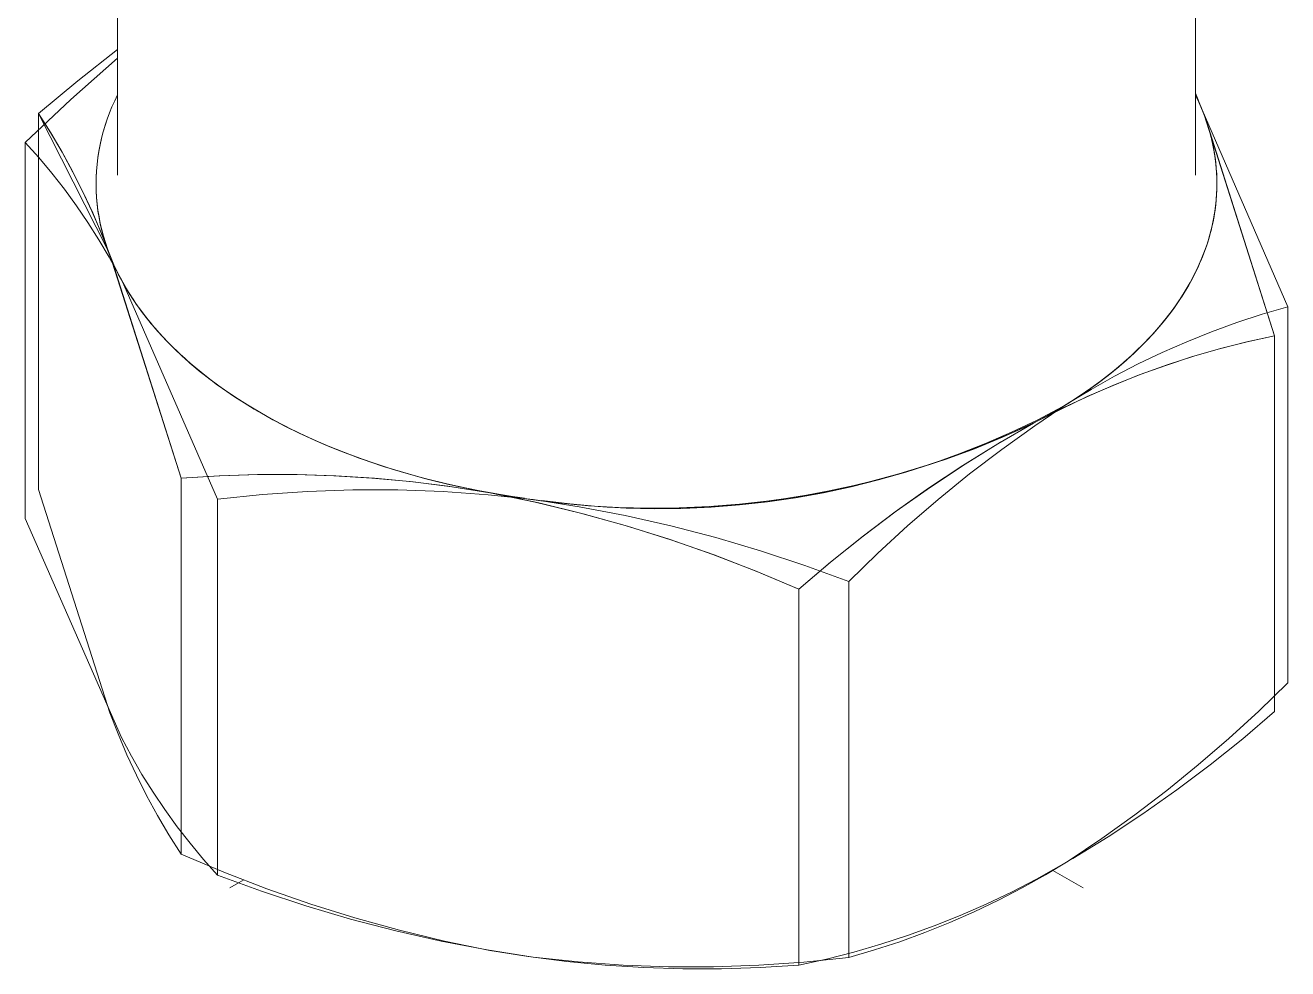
# Model space of a CAD drawing. Header units: inches. Extents: x -4 to 147, y -1 to 99.
# Drawn here: x 129.4807 to 129.9364, y 26.377 to 26.7173 of the extents above; entities that cross this region are included whole.
import ezdxf

# ---------------------------------------------------------------- set-up
doc = ezdxf.new("R2010")
doc.units = ezdxf.units.IN
doc.layers.add('ZANO_R', color=7, linetype='Continuous', lineweight=0)

msp = doc.modelspace()

# ---------------------------------------------------------------- linework, layer by layer
at = {"layer": 'ZANO_R'}
for p, q in [((129.51409, 26.71734), (129.5142, 26.72401)), ((129.51409, 26.71734), (129.5142, 26.72401)), ((129.90293, 26.72401), (129.90305, 26.71734)), ((129.51409, 26.71734), (129.5142, 26.72393)), ((129.90294, 26.72393), (129.90305, 26.71734)), ((129.90294, 26.72393), (129.90305, 26.71734)), ((129.90294, 26.72393), (129.90305, 26.71734)), ((129.51409, 26.66322), (129.51409, 26.71734)), ((129.51409, 26.66322), (129.51409, 26.71734)), ((129.51409, 26.66322), (129.51409, 26.71734)), ((129.51409, 26.66322), (129.51409, 26.71734)), ((129.90305, 26.71734), (129.90305, 26.66322)), ((129.90305, 26.71734), (129.90305, 26.66322)), ((129.90305, 26.71734), (129.90305, 26.66322)), ((129.90305, 26.71734), (129.90305, 26.66322)), ((129.49967, 26.69725), (129.51409, 26.70861)), ((129.49967, 26.69725), (129.51409, 26.70861)), ((129.49967, 26.69725), (129.51409, 26.70861)), ((129.51409, 26.70551), (129.49715, 26.69059)), ((129.48557, 26.6855), (129.49967, 26.69725)), ((129.48557, 26.6855), (129.49967, 26.69725)), ((129.48557, 26.6855), (129.49967, 26.69725)), ((129.51302, 26.6901), (129.51409, 26.69225)), ((129.51409, 26.69225), (129.51303, 26.69011)), ((129.51409, 26.69225), (129.51303, 26.69011)), ((129.51409, 26.69225), (129.51303, 26.69011)), ((129.90305, 26.6929), (129.90505, 26.68794)), ((129.90305, 26.6929), (129.90552, 26.68676)), ((129.90305, 26.6929), (129.90517, 26.68766)), ((129.93639, 26.61575), (129.90305, 26.69233)), ((129.90305, 26.69225), (129.90387, 26.69055)), ((129.90405, 26.69015), (129.90305, 26.69225)), ((129.90405, 26.69015), (129.90305, 26.69225)), ((129.90405, 26.69015), (129.90305, 26.69225)), ((129.49715, 26.69059), (129.48074, 26.6751)), ((129.51204, 26.68794), (129.51113, 26.68573)), ((129.51204, 26.68794), (129.51113, 26.68573)), ((129.51204, 26.68794), (129.51113, 26.68573)), ((129.51113, 26.68569), (129.51204, 26.68791)), ((129.51303, 26.69011), (129.51204, 26.68794)), ((129.51303, 26.69011), (129.51204, 26.68794)), ((129.51303, 26.69011), (129.51204, 26.68794)), ((129.51204, 26.68791), (129.51302, 26.6901)), ((129.90387, 26.69055), (129.90464, 26.68883)), ((129.90499, 26.68802), (129.90405, 26.69015)), ((129.90499, 26.68802), (129.90405, 26.69015)), ((129.90499, 26.68802), (129.90405, 26.69015)), ((129.90464, 26.68883), (129.90538, 26.6871)), ((129.90587, 26.68587), (129.90499, 26.68802)), ((129.90587, 26.68587), (129.90499, 26.68802)), ((129.90587, 26.68587), (129.90499, 26.68802)), ((129.51056, 26.63626), (129.48557, 26.6855)), ((129.48557, 26.54985), (129.48557, 26.6855)), ((129.48557, 26.54985), (129.48557, 26.6855)), ((129.48985, 26.67869), (129.48557, 26.6855)), ((129.48557, 26.54985), (129.48557, 26.6855)), ((129.48992, 26.67858), (129.48557, 26.6855)), ((129.50953, 26.68116), (129.51029, 26.68344)), ((129.5103, 26.6835), (129.50954, 26.68124)), ((129.5103, 26.6835), (129.50954, 26.68124)), ((129.5103, 26.6835), (129.50954, 26.68124)), ((129.51029, 26.68344), (129.51113, 26.68569)), ((129.51113, 26.68573), (129.5103, 26.6835)), ((129.51113, 26.68573), (129.5103, 26.6835)), ((129.51113, 26.68573), (129.5103, 26.6835)), ((129.90538, 26.6871), (129.90607, 26.68536)), ((129.90653, 26.68411), (129.90587, 26.68587)), ((129.90654, 26.68408), (129.90587, 26.68587)), ((129.90654, 26.68408), (129.90587, 26.68587)), ((129.90607, 26.68536), (129.90671, 26.68361)), ((129.90622, 26.68498), (129.93157, 26.60535)), ((129.90715, 26.68234), (129.90653, 26.68411)), ((129.90717, 26.68228), (129.90654, 26.68408)), ((129.90717, 26.68228), (129.90654, 26.68408)), ((129.90656, 26.68409), (129.93157, 26.60535)), ((129.90668, 26.68377), (129.93157, 26.60535)), ((129.90671, 26.68361), (129.90732, 26.68184)), ((129.49393, 26.67176), (129.48985, 26.67869)), ((129.49406, 26.67152), (129.48992, 26.67858)), ((129.50825, 26.67654), (129.50885, 26.67886)), ((129.50886, 26.67895), (129.50826, 26.67664)), ((129.50886, 26.67895), (129.50826, 26.67664)), ((129.50886, 26.67895), (129.50826, 26.67664)), ((129.50885, 26.67886), (129.50953, 26.68116)), ((129.50954, 26.68124), (129.50886, 26.67895)), ((129.50954, 26.68124), (129.50886, 26.67895)), ((129.50954, 26.68124), (129.50886, 26.67895)), ((129.90772, 26.68056), (129.90715, 26.68234)), ((129.90775, 26.68047), (129.90717, 26.68228)), ((129.90775, 26.68047), (129.90717, 26.68228)), ((129.90732, 26.68184), (129.90787, 26.68006)), ((129.90825, 26.67876), (129.90772, 26.68056)), ((129.90828, 26.67865), (129.90775, 26.68047)), ((129.90828, 26.67865), (129.90775, 26.68047)), ((129.90787, 26.68006), (129.90838, 26.67828)), ((129.90873, 26.67696), (129.90825, 26.67876)), ((129.90876, 26.67681), (129.90828, 26.67865)), ((129.90876, 26.67681), (129.90828, 26.67865)), ((129.48074, 26.53945), (129.48074, 26.6751)), ((129.48074, 26.6751), (129.48563, 26.66961)), ((129.50729, 26.67183), (129.50773, 26.67419)), ((129.50774, 26.67431), (129.5073, 26.67197)), ((129.50774, 26.67431), (129.5073, 26.67197)), ((129.50774, 26.67431), (129.5073, 26.67197)), ((129.50773, 26.67419), (129.50825, 26.67654)), ((129.50826, 26.67664), (129.50774, 26.67431)), ((129.50826, 26.67664), (129.50774, 26.67431)), ((129.50826, 26.67664), (129.50774, 26.67431)), ((129.90838, 26.67828), (129.90885, 26.67648)), ((129.90916, 26.67514), (129.90873, 26.67696)), ((129.9092, 26.67497), (129.90876, 26.67681)), ((129.9092, 26.67497), (129.90876, 26.67681)), ((129.90885, 26.67648), (129.90926, 26.67468)), ((129.90954, 26.67331), (129.90916, 26.67514)), ((129.90958, 26.67311), (129.9092, 26.67497)), ((129.90958, 26.67311), (129.9092, 26.67497)), ((129.90926, 26.67468), (129.90963, 26.67286)), ((129.48563, 26.66961), (129.49033, 26.66397)), ((129.49778, 26.6647), (129.49393, 26.67176)), ((129.49797, 26.66434), (129.49406, 26.67152)), ((129.50665, 26.66708), (129.50693, 26.66946)), ((129.50694, 26.66961), (129.50666, 26.66724)), ((129.50694, 26.66961), (129.50666, 26.66724)), ((129.50694, 26.66961), (129.50666, 26.66724)), ((129.50693, 26.66946), (129.50729, 26.67183)), ((129.5073, 26.67197), (129.50694, 26.66961)), ((129.5073, 26.67197), (129.50694, 26.66961)), ((129.5073, 26.67197), (129.50694, 26.66961)), ((129.90988, 26.67148), (129.90954, 26.67331)), ((129.90992, 26.67124), (129.90958, 26.67311)), ((129.90992, 26.67124), (129.90958, 26.67311)), ((129.90963, 26.67286), (129.90995, 26.67104)), ((129.91016, 26.66963), (129.90988, 26.67148)), ((129.9102, 26.66937), (129.90992, 26.67124)), ((129.9102, 26.66937), (129.90992, 26.67124)), ((129.90995, 26.67104), (129.91022, 26.66921)), ((129.9104, 26.66778), (129.91016, 26.66963)), ((129.91043, 26.66748), (129.9102, 26.66937)), ((129.91043, 26.66748), (129.9102, 26.66937)), ((129.50646, 26.66486), (129.50635, 26.66248)), ((129.50646, 26.66486), (129.50635, 26.66248)), ((129.50646, 26.66486), (129.50635, 26.66248)), ((129.50666, 26.66724), (129.50646, 26.66486)), ((129.50666, 26.66724), (129.50646, 26.66486)), ((129.50666, 26.66724), (129.50646, 26.66486)), ((129.50646, 26.66469), (129.50665, 26.66708)), ((129.91022, 26.66921), (129.91044, 26.66738)), ((129.91058, 26.66592), (129.9104, 26.66778)), ((129.91061, 26.66559), (129.91043, 26.66748)), ((129.91061, 26.66559), (129.91043, 26.66748)), ((129.91044, 26.66738), (129.91061, 26.66554)), ((129.91072, 26.66405), (129.91058, 26.66592)), ((129.91074, 26.66369), (129.91061, 26.66559)), ((129.91074, 26.66369), (129.91061, 26.66559)), ((129.91061, 26.66554), (129.91074, 26.66369)), ((129.49033, 26.66397), (129.49485, 26.65818)), ((129.50141, 26.65753), (129.49778, 26.6647)), ((129.50164, 26.65704), (129.49797, 26.66434)), ((129.50635, 26.66248), (129.50631, 26.66009)), ((129.50635, 26.66248), (129.50631, 26.66009)), ((129.50635, 26.66248), (129.50631, 26.66009)), ((129.50631, 26.65989), (129.50634, 26.66229)), ((129.50634, 26.66229), (129.50646, 26.66469)), ((129.9108, 26.66218), (129.91072, 26.66405)), ((129.91074, 26.66369), (129.91081, 26.66184)), ((129.91081, 26.66179), (129.91074, 26.66369)), ((129.91081, 26.66179), (129.91074, 26.66369)), ((129.91083, 26.6603), (129.9108, 26.66218)), ((129.9108, 26.65841), (129.91083, 26.6603)), ((129.91081, 26.66184), (129.91083, 26.65998)), ((129.91083, 26.65988), (129.91081, 26.66179)), ((129.91083, 26.65988), (129.91081, 26.66179)), ((129.49485, 26.65818), (129.49918, 26.65225)), ((129.50481, 26.65024), (129.50141, 26.65753)), ((129.50509, 26.64962), (129.50164, 26.65704)), ((129.50631, 26.66009), (129.50636, 26.65771)), ((129.50631, 26.66009), (129.50636, 26.65771)), ((129.50631, 26.66009), (129.50636, 26.65771)), ((129.50636, 26.65749), (129.50631, 26.65989)), ((129.50636, 26.65771), (129.50649, 26.65533)), ((129.50636, 26.65771), (129.50649, 26.65533)), ((129.50636, 26.65771), (129.50649, 26.65533)), ((129.50649, 26.65509), (129.50636, 26.65749)), ((129.91056, 26.65412), (129.9107, 26.65605)), ((129.91056, 26.65412), (129.9107, 26.65605)), ((129.91071, 26.65627), (129.91058, 26.6544)), ((129.9106, 26.65463), (129.91073, 26.65653)), ((129.9107, 26.65605), (129.91079, 26.65796)), ((129.9107, 26.65605), (129.91079, 26.65796)), ((129.9108, 26.65813), (129.91071, 26.65627)), ((129.91073, 26.65653), (129.9108, 26.65841)), ((129.91079, 26.65796), (129.91083, 26.65988)), ((129.91079, 26.65796), (129.91083, 26.65988)), ((129.91083, 26.65998), (129.9108, 26.65813)), ((129.49918, 26.65225), (129.50331, 26.64618)), ((129.50649, 26.65533), (129.5067, 26.65295)), ((129.50649, 26.65533), (129.5067, 26.65295)), ((129.50649, 26.65533), (129.5067, 26.65295)), ((129.5067, 26.6527), (129.50649, 26.65509)), ((129.5067, 26.65295), (129.50699, 26.65058)), ((129.5067, 26.65295), (129.50699, 26.65058)), ((129.5067, 26.65295), (129.50699, 26.65058)), ((129.50699, 26.65032), (129.5067, 26.6527)), ((129.9101, 26.65028), (129.91035, 26.6522)), ((129.9101, 26.65028), (129.91035, 26.6522)), ((129.91039, 26.65254), (129.91016, 26.65068)), ((129.91018, 26.65085), (129.91042, 26.65274)), ((129.91035, 26.6522), (129.91056, 26.65412)), ((129.91035, 26.6522), (129.91056, 26.65412)), ((129.91058, 26.6544), (129.91039, 26.65254)), ((129.91042, 26.65274), (129.9106, 26.65463)), ((129.50798, 26.64285), (129.50481, 26.65024)), ((129.5083, 26.6421), (129.50509, 26.64962)), ((129.50699, 26.65058), (129.50736, 26.64823)), ((129.50699, 26.65058), (129.50736, 26.64823)), ((129.50699, 26.65058), (129.50736, 26.64823)), ((129.50737, 26.64795), (129.50699, 26.65032)), ((129.50736, 26.64823), (129.50781, 26.64588)), ((129.50736, 26.64823), (129.50781, 26.64588)), ((129.50736, 26.64823), (129.50781, 26.64588)), ((129.50783, 26.64559), (129.50737, 26.64795)), ((129.90953, 26.64695), (129.90913, 26.64509)), ((129.90915, 26.64516), (129.90955, 26.64706)), ((129.90942, 26.64642), (129.90979, 26.64835)), ((129.90942, 26.64642), (129.90979, 26.64835)), ((129.90987, 26.64881), (129.90953, 26.64695)), ((129.90955, 26.64706), (129.90989, 26.64895)), ((129.90979, 26.64835), (129.9101, 26.65028)), ((129.90979, 26.64835), (129.9101, 26.65028)), ((129.91016, 26.65068), (129.90987, 26.64881)), ((129.90989, 26.64895), (129.91018, 26.65085)), ((129.50331, 26.64618), (129.50725, 26.63998)), ((129.50781, 26.64588), (129.50835, 26.64356)), ((129.50781, 26.64588), (129.50835, 26.64356)), ((129.50781, 26.64588), (129.50835, 26.64356)), ((129.50836, 26.64326), (129.50783, 26.64559)), ((129.51091, 26.63537), (129.50798, 26.64285)), ((129.51126, 26.63448), (129.5083, 26.6421)), ((129.50835, 26.64356), (129.50896, 26.64125)), ((129.50835, 26.64356), (129.50896, 26.64125)), ((129.50835, 26.64356), (129.50896, 26.64125)), ((129.50898, 26.64094), (129.50836, 26.64326)), ((129.90798, 26.64065), (129.90852, 26.64257)), ((129.90798, 26.64065), (129.90852, 26.64257)), ((129.90819, 26.64137), (129.9087, 26.64327)), ((129.90869, 26.64323), (129.90819, 26.64138)), ((129.90852, 26.64257), (129.909, 26.6445)), ((129.90852, 26.64257), (129.909, 26.6445)), ((129.90913, 26.64509), (129.90869, 26.64323)), ((129.9087, 26.64327), (129.90915, 26.64516)), ((129.909, 26.6445), (129.90942, 26.64642)), ((129.909, 26.6445), (129.90942, 26.64642)), ((129.50725, 26.63998), (129.51098, 26.63365)), ((129.50896, 26.64125), (129.50965, 26.63897)), ((129.50896, 26.64125), (129.50965, 26.63897)), ((129.50896, 26.64125), (129.50965, 26.63897)), ((129.50967, 26.63864), (129.50898, 26.64094)), ((129.50965, 26.63897), (129.51042, 26.63671)), ((129.50965, 26.63897), (129.51042, 26.63671)), ((129.50965, 26.63897), (129.51042, 26.63671)), ((129.51044, 26.63637), (129.50967, 26.63864)), ((129.90634, 26.63572), (129.90701, 26.6376)), ((129.90704, 26.63768), (129.90639, 26.63584)), ((129.90674, 26.63682), (129.90739, 26.63874)), ((129.90674, 26.63682), (129.90739, 26.63874)), ((129.90701, 26.6376), (129.90763, 26.63948)), ((129.90764, 26.63953), (129.90704, 26.63768)), ((129.90739, 26.63874), (129.90798, 26.64065)), ((129.90739, 26.63874), (129.90798, 26.64065)), ((129.90763, 26.63948), (129.90819, 26.64137)), ((129.90819, 26.64138), (129.90764, 26.63953)), ((129.51042, 26.63671), (129.51126, 26.63448)), ((129.51042, 26.63671), (129.51126, 26.63448)), ((129.51042, 26.63671), (129.51126, 26.63448)), ((129.51129, 26.63412), (129.51044, 26.63637)), ((129.51098, 26.63365), (129.5145, 26.62721)), ((129.51126, 26.63448), (129.51197, 26.63273)), ((129.51126, 26.63448), (129.51198, 26.6327)), ((129.51126, 26.63448), (129.51198, 26.6327)), ((129.53696, 26.55396), (129.51126, 26.63448)), ((129.51222, 26.63191), (129.51129, 26.63412)), ((129.53696, 26.55396), (129.51161, 26.63359)), ((129.90446, 26.63111), (129.90528, 26.63301)), ((129.90446, 26.63111), (129.90528, 26.63301)), ((129.90484, 26.63197), (129.90562, 26.63384)), ((129.90568, 26.634), (129.90493, 26.63218)), ((129.90528, 26.63301), (129.90604, 26.63491)), ((129.90528, 26.63301), (129.90604, 26.63491)), ((129.90562, 26.63384), (129.90634, 26.63572)), ((129.90639, 26.63584), (129.90568, 26.634)), ((129.90604, 26.63491), (129.90674, 26.63682)), ((129.90604, 26.63491), (129.90674, 26.63682)), ((129.53696, 26.55396), (129.51196, 26.63269)), ((129.51197, 26.63273), (129.51273, 26.63097)), ((129.51198, 26.6327), (129.51276, 26.63092)), ((129.51198, 26.6327), (129.51276, 26.63092)), ((129.51322, 26.62973), (129.51222, 26.63191)), ((129.51273, 26.63097), (129.51354, 26.62922)), ((129.51276, 26.63092), (129.51358, 26.62914)), ((129.51276, 26.63092), (129.51358, 26.62914)), ((129.5143, 26.62758), (129.51322, 26.62973)), ((129.51354, 26.62922), (129.5144, 26.62747)), ((129.51358, 26.62914), (129.51446, 26.62736)), ((129.51358, 26.62914), (129.51446, 26.62736)), ((129.90326, 26.62854), (129.90236, 26.62674)), ((129.90267, 26.62734), (129.90359, 26.62923)), ((129.90267, 26.62734), (129.90359, 26.62923)), ((129.90312, 26.62825), (129.90401, 26.63011)), ((129.90412, 26.63036), (129.90326, 26.62854)), ((129.90359, 26.62923), (129.90446, 26.63111)), ((129.90359, 26.62923), (129.90446, 26.63111)), ((129.90401, 26.63011), (129.90484, 26.63197)), ((129.90493, 26.63218), (129.90412, 26.63036)), ((129.51544, 26.62547), (129.5143, 26.62758)), ((129.5144, 26.62747), (129.51531, 26.62572)), ((129.51446, 26.62736), (129.51539, 26.62558)), ((129.51446, 26.62736), (129.51539, 26.62558)), ((129.51531, 26.62572), (129.51627, 26.62397)), ((129.51539, 26.62558), (129.51637, 26.6238)), ((129.51539, 26.62558), (129.51637, 26.6238)), ((129.51639, 26.62376), (129.51544, 26.62547)), ((129.51627, 26.62397), (129.51728, 26.62223)), ((129.51637, 26.6238), (129.5174, 26.62203)), ((129.51637, 26.6238), (129.5174, 26.62203)), ((129.51638, 26.62372), (129.55015, 26.54635)), ((129.51739, 26.62205), (129.51639, 26.62376)), ((129.90015, 26.62274), (129.9012, 26.62457)), ((129.9014, 26.62495), (129.9004, 26.62316)), ((129.90066, 26.62361), (129.90169, 26.62547)), ((129.90066, 26.62361), (129.90169, 26.62547)), ((129.9012, 26.62457), (129.90219, 26.62641)), ((129.90236, 26.62674), (129.9014, 26.62495)), ((129.90169, 26.62547), (129.90267, 26.62734)), ((129.90169, 26.62547), (129.90267, 26.62734)), ((129.90219, 26.62641), (129.90312, 26.62825)), ((129.51728, 26.62223), (129.51835, 26.62048)), ((129.51844, 26.62034), (129.51739, 26.62205)), ((129.5174, 26.62203), (129.51849, 26.62026)), ((129.5174, 26.62203), (129.51849, 26.62026)), ((129.51835, 26.62048), (129.51946, 26.61875)), ((129.51954, 26.61863), (129.51844, 26.62034)), ((129.51849, 26.62026), (129.51963, 26.6185)), ((129.51849, 26.62026), (129.51963, 26.6185)), ((129.89824, 26.61963), (129.8971, 26.61788)), ((129.89723, 26.61809), (129.89843, 26.61992)), ((129.89723, 26.61809), (129.89843, 26.61992)), ((129.89791, 26.61912), (129.89906, 26.62092)), ((129.89935, 26.62139), (129.89824, 26.61963)), ((129.89843, 26.61992), (129.89957, 26.62176)), ((129.89843, 26.61992), (129.89957, 26.62176)), ((129.89906, 26.62092), (129.90015, 26.62274)), ((129.9004, 26.62316), (129.89935, 26.62139)), ((129.89957, 26.62176), (129.90066, 26.62361)), ((129.89957, 26.62176), (129.90066, 26.62361)), ((129.51946, 26.61875), (129.52063, 26.61701)), ((129.52069, 26.61693), (129.51954, 26.61863)), ((129.51963, 26.6185), (129.52082, 26.61674)), ((129.51963, 26.6185), (129.52082, 26.61674)), ((129.52063, 26.61701), (129.52185, 26.61529)), ((129.52189, 26.61523), (129.52069, 26.61693)), ((129.52082, 26.61674), (129.52206, 26.61499)), ((129.52082, 26.61674), (129.52206, 26.61499)), ((129.52185, 26.61529), (129.52311, 26.61357)), ((129.52314, 26.61353), (129.52189, 26.61523)), ((129.52206, 26.61499), (129.52336, 26.61324)), ((129.52206, 26.61499), (129.52336, 26.61324)), ((129.89417, 26.61377), (129.89547, 26.61554)), ((129.8959, 26.61615), (129.89466, 26.61442)), ((129.89469, 26.61447), (129.89599, 26.61627)), ((129.89469, 26.61447), (129.89599, 26.61627)), ((129.89547, 26.61554), (129.89672, 26.61732)), ((129.8971, 26.61788), (129.8959, 26.61615)), ((129.89599, 26.61627), (129.89723, 26.61809)), ((129.89599, 26.61627), (129.89723, 26.61809)), ((129.89672, 26.61732), (129.89791, 26.61912)), ((129.92713, 26.61306), (129.93639, 26.61575)), ((129.93639, 26.61575), (129.93639, 26.48011)), ((129.52311, 26.61357), (129.52443, 26.61186)), ((129.52444, 26.61185), (129.52314, 26.61353)), ((129.52336, 26.61324), (129.52471, 26.6115)), ((129.52336, 26.61324), (129.52471, 26.6115)), ((129.52443, 26.61186), (129.5258, 26.61015)), ((129.52579, 26.61017), (129.52444, 26.61185)), ((129.52471, 26.6115), (129.52611, 26.60977)), ((129.52471, 26.6115), (129.52611, 26.60977)), ((129.52719, 26.60849), (129.52579, 26.61017)), ((129.5258, 26.61015), (129.52722, 26.60846)), ((129.88999, 26.60855), (129.89143, 26.61028)), ((129.8905, 26.60915), (129.89195, 26.61091)), ((129.8905, 26.60915), (129.89195, 26.61091)), ((129.89204, 26.61102), (129.89066, 26.60935)), ((129.89143, 26.61028), (129.89283, 26.61202)), ((129.89195, 26.61091), (129.89334, 26.61268)), ((129.89195, 26.61091), (129.89334, 26.61268)), ((129.89337, 26.61272), (129.89204, 26.61102)), ((129.89283, 26.61202), (129.89417, 26.61377)), ((129.89334, 26.61268), (129.89469, 26.61447)), ((129.89334, 26.61268), (129.89469, 26.61447)), ((129.89466, 26.61442), (129.89337, 26.61272)), ((129.90889, 26.60677), (129.91796, 26.61007)), ((129.91796, 26.61007), (129.92713, 26.61306)), ((129.52611, 26.60977), (129.52757, 26.60805)), ((129.52611, 26.60977), (129.52757, 26.60805)), ((129.52864, 26.60683), (129.52719, 26.60849)), ((129.52722, 26.60846), (129.5287, 26.60677)), ((129.52757, 26.60805), (129.52908, 26.60634)), ((129.52757, 26.60805), (129.52908, 26.60634)), ((129.53015, 26.60517), (129.52864, 26.60683)), ((129.5287, 26.60677), (129.53022, 26.6051)), ((129.52908, 26.60634), (129.53064, 26.60465)), ((129.52908, 26.60634), (129.53064, 26.60465)), ((129.88587, 26.60398), (129.88746, 26.60569)), ((129.88587, 26.60398), (129.88746, 26.60569)), ((129.88778, 26.60604), (129.88627, 26.60441)), ((129.88697, 26.60515), (129.8885, 26.60685)), ((129.88746, 26.60569), (129.889, 26.60741)), ((129.88746, 26.60569), (129.889, 26.60741)), ((129.88924, 26.60768), (129.88778, 26.60604)), ((129.8885, 26.60685), (129.88999, 26.60855)), ((129.889, 26.60741), (129.8905, 26.60915)), ((129.889, 26.60741), (129.8905, 26.60915)), ((129.89066, 26.60935), (129.88924, 26.60768)), ((129.89994, 26.60318), (129.90889, 26.60677)), ((129.5317, 26.60353), (129.53015, 26.60517)), ((129.53022, 26.6051), (129.53179, 26.60343)), ((129.53064, 26.60465), (129.53225, 26.60296)), ((129.53064, 26.60465), (129.53225, 26.60296)), ((129.5333, 26.60189), (129.5317, 26.60353)), ((129.53179, 26.60343), (129.53341, 26.60178)), ((129.53225, 26.60296), (129.53391, 26.60128)), ((129.53225, 26.60296), (129.53391, 26.60128)), ((129.53495, 26.60027), (129.5333, 26.60189)), ((129.53341, 26.60178), (129.53509, 26.60014)), ((129.53391, 26.60128), (129.53563, 26.59962)), ((129.53391, 26.60128), (129.53563, 26.59962)), ((129.88314, 26.60121), (129.88152, 26.59963)), ((129.8821, 26.60019), (129.88376, 26.60182)), ((129.88255, 26.60063), (129.88423, 26.6023)), ((129.88255, 26.60063), (129.88423, 26.6023)), ((129.88473, 26.6028), (129.88314, 26.60121)), ((129.88376, 26.60182), (129.88539, 26.60348)), ((129.88423, 26.6023), (129.88587, 26.60398)), ((129.88423, 26.6023), (129.88587, 26.60398)), ((129.88627, 26.60441), (129.88473, 26.6028)), ((129.88539, 26.60348), (129.88697, 26.60515)), ((129.8911, 26.59931), (129.89994, 26.60318)), ((129.92164, 26.60314), (129.91179, 26.60062)), ((129.92164, 26.60314), (129.91179, 26.60062)), ((129.92178, 26.60318), (129.91207, 26.60069)), ((129.93157, 26.60535), (129.92164, 26.60314)), ((129.93157, 26.60535), (129.92164, 26.60314)), ((129.93157, 26.60535), (129.92178, 26.60318)), ((129.93157, 26.46971), (129.93157, 26.60535)), ((129.93157, 26.46971), (129.93157, 26.60535)), ((129.93157, 26.46971), (129.93157, 26.60535)), ((129.53665, 26.59866), (129.53495, 26.60027)), ((129.53509, 26.60014), (129.53681, 26.59851)), ((129.53563, 26.59962), (129.53739, 26.59797)), ((129.53563, 26.59962), (129.53739, 26.59797)), ((129.5384, 26.59706), (129.53665, 26.59866)), ((129.53681, 26.59851), (129.53857, 26.5969)), ((129.53739, 26.59797), (129.5392, 26.59634)), ((129.53739, 26.59797), (129.5392, 26.59634)), ((129.5402, 26.59547), (129.5384, 26.59706)), ((129.53857, 26.5969), (129.54039, 26.5953)), ((129.87816, 26.59654), (129.87465, 26.59353)), ((129.87684, 26.59539), (129.87864, 26.59697)), ((129.87725, 26.59574), (129.87906, 26.59735)), ((129.87725, 26.59574), (129.87906, 26.59735)), ((129.88152, 26.59963), (129.87816, 26.59654)), ((129.87864, 26.59697), (129.88039, 26.59857)), ((129.87906, 26.59735), (129.88083, 26.59898)), ((129.87906, 26.59735), (129.88083, 26.59898)), ((129.88039, 26.59857), (129.8821, 26.60019)), ((129.88083, 26.59898), (129.88255, 26.60063)), ((129.88083, 26.59898), (129.88255, 26.60063)), ((129.8824, 26.59514), (129.8911, 26.59931)), ((129.90202, 26.59778), (129.89235, 26.59463)), ((129.90202, 26.59778), (129.89235, 26.59463)), ((129.90244, 26.59791), (129.8929, 26.59482)), ((129.91179, 26.60062), (129.90202, 26.59778)), ((129.91179, 26.60062), (129.90202, 26.59778)), ((129.91207, 26.60069), (129.90244, 26.59791)), ((129.5392, 26.59634), (129.54107, 26.59472)), ((129.5392, 26.59634), (129.54107, 26.59472)), ((129.54393, 26.59234), (129.5402, 26.59547)), ((129.54039, 26.5953), (129.54226, 26.59372)), ((129.54107, 26.59472), (129.54298, 26.59312)), ((129.54107, 26.59472), (129.54298, 26.59312)), ((129.54226, 26.59372), (129.54613, 26.5906)), ((129.54298, 26.59312), (129.54695, 26.58996)), ((129.54298, 26.59312), (129.54695, 26.58996)), ((129.54786, 26.58927), (129.54393, 26.59234)), ((129.86929, 26.58928), (129.87314, 26.59229)), ((129.87465, 26.59353), (129.871, 26.59059)), ((129.87157, 26.59104), (129.87539, 26.59415)), ((129.87157, 26.59104), (129.87539, 26.59415)), ((129.87314, 26.59229), (129.87684, 26.59539)), ((129.87384, 26.59069), (129.8824, 26.59514)), ((129.87539, 26.59415), (129.87725, 26.59574)), ((129.87539, 26.59415), (129.87725, 26.59574)), ((129.89235, 26.59463), (129.88278, 26.59118)), ((129.89235, 26.59463), (129.88278, 26.59118)), ((129.8929, 26.59482), (129.88347, 26.59144)), ((129.54613, 26.5906), (129.55018, 26.58755)), ((129.54695, 26.58996), (129.5511, 26.58688)), ((129.54695, 26.58996), (129.5511, 26.58688)), ((129.55197, 26.58627), (129.54786, 26.58927)), ((129.55018, 26.58755), (129.55441, 26.58458)), ((129.86722, 26.58775), (129.86332, 26.58499)), ((129.86348, 26.58509), (129.86759, 26.58802)), ((129.86348, 26.58509), (129.86759, 26.58802)), ((129.87333, 26.58742), (129.864, 26.58337)), ((129.87333, 26.58742), (129.864, 26.58337)), ((129.87414, 26.58776), (129.86494, 26.58379)), ((129.86529, 26.58636), (129.86929, 26.58928)), ((129.86543, 26.58596), (129.87384, 26.59069)), ((129.871, 26.59059), (129.86722, 26.58775)), ((129.86759, 26.58802), (129.87157, 26.59104)), ((129.86759, 26.58802), (129.87157, 26.59104)), ((129.88278, 26.59118), (129.87333, 26.58742)), ((129.88278, 26.59118), (129.87333, 26.58742)), ((129.88347, 26.59144), (129.87414, 26.58776)), ((129.5511, 26.58688), (129.55544, 26.58388)), ((129.5511, 26.58688), (129.55544, 26.58388)), ((129.55626, 26.58334), (129.55197, 26.58627)), ((129.55441, 26.58458), (129.55881, 26.58169)), ((129.55544, 26.58388), (129.55995, 26.58097)), ((129.55544, 26.58388), (129.55995, 26.58097)), ((129.56072, 26.58049), (129.55626, 26.58334)), ((129.864, 26.58337), (129.85481, 26.57901)), ((129.864, 26.58337), (129.85481, 26.57901)), ((129.86494, 26.58379), (129.85586, 26.57953)), ((129.85691, 26.5808), (129.86117, 26.58353)), ((129.85718, 26.58097), (129.86543, 26.58596)), ((129.85922, 26.58226), (129.86348, 26.58509)), ((129.85922, 26.58226), (129.86348, 26.58509)), ((129.86332, 26.58499), (129.85931, 26.58232)), ((129.86117, 26.58353), (129.86529, 26.58636)), ((129.55881, 26.58169), (129.56337, 26.57888)), ((129.55995, 26.58097), (129.56463, 26.57814)), ((129.55995, 26.58097), (129.56463, 26.57814)), ((129.56535, 26.57772), (129.56072, 26.58049)), ((129.56337, 26.57888), (129.56809, 26.57616)), ((129.84506, 26.57283), (129.85718, 26.58097)), ((129.85481, 26.57901), (129.84576, 26.57437)), ((129.85481, 26.57901), (129.84576, 26.57437)), ((129.85502, 26.57963), (129.84594, 26.57493)), ((129.85586, 26.57953), (129.84692, 26.57499)), ((129.84807, 26.57562), (129.85255, 26.57816)), ((129.85036, 26.5769), (129.85485, 26.57953)), ((129.85036, 26.5769), (129.85485, 26.57953)), ((129.85255, 26.57816), (129.85691, 26.5808)), ((129.85485, 26.57953), (129.85922, 26.58226)), ((129.85485, 26.57953), (129.85922, 26.58226)), ((129.56463, 26.57814), (129.56946, 26.5754)), ((129.56463, 26.57814), (129.56946, 26.5754)), ((129.57013, 26.57504), (129.56535, 26.57772)), ((129.56809, 26.57616), (129.57295, 26.57354)), ((129.56946, 26.5754), (129.57445, 26.57276)), ((129.56946, 26.5754), (129.57445, 26.57276)), ((129.57507, 26.57245), (129.57013, 26.57504)), ((129.8446, 26.57375), (129.83176, 26.56632)), ((129.84576, 26.57437), (129.83273, 26.56689)), ((129.84576, 26.57437), (129.83273, 26.56689)), ((129.83608, 26.56993), (129.84576, 26.57437)), ((129.83608, 26.56993), (129.84576, 26.57437)), ((129.84594, 26.57493), (129.83672, 26.57054)), ((129.84576, 26.57437), (129.85036, 26.5769)), ((129.84576, 26.57437), (129.85036, 26.5769)), ((129.57295, 26.57354), (129.57796, 26.57101)), ((129.57445, 26.57276), (129.57958, 26.57023)), ((129.57445, 26.57276), (129.57958, 26.57023)), ((129.58015, 26.56996), (129.57507, 26.57245)), ((129.57796, 26.57101), (129.5831, 26.56858)), ((129.57958, 26.57023), (129.58484, 26.5678)), ((129.57958, 26.57023), (129.58484, 26.5678)), ((129.58536, 26.56757), (129.58015, 26.56996)), ((129.82626, 26.56581), (129.83608, 26.56993)), ((129.82626, 26.56581), (129.83608, 26.56993)), ((129.83672, 26.57054), (129.82736, 26.56646)), ((129.83319, 26.56433), (129.84506, 26.57283)), ((129.83344, 26.56869), (129.84342, 26.57314)), ((129.5831, 26.56858), (129.58835, 26.56626)), ((129.58484, 26.5678), (129.59022, 26.56548)), ((129.58484, 26.5678), (129.59022, 26.56548)), ((129.5907, 26.56528), (129.58536, 26.56757)), ((129.58835, 26.56626), (129.59372, 26.56405)), ((129.59022, 26.56548), (129.59571, 26.56327)), ((129.59022, 26.56548), (129.59571, 26.56327)), ((129.59615, 26.5631), (129.5907, 26.56528)), ((129.81307, 26.56081), (129.82332, 26.56457)), ((129.81631, 26.56203), (129.82626, 26.56581)), ((129.81631, 26.56203), (129.82626, 26.56581)), ((129.82736, 26.56646), (129.81786, 26.56269)), ((129.83176, 26.56632), (129.81914, 26.5585)), ((129.83273, 26.56689), (129.81994, 26.55901)), ((129.83273, 26.56689), (129.81994, 26.55901)), ((129.82332, 26.56457), (129.83344, 26.56869)), ((129.59372, 26.56405), (129.5992, 26.56195)), ((129.59571, 26.56327), (129.6013, 26.56117)), ((129.59571, 26.56327), (129.6013, 26.56117)), ((129.60172, 26.56103), (129.59615, 26.5631)), ((129.5992, 26.56195), (129.60476, 26.55995)), ((129.6013, 26.56117), (129.60699, 26.55919)), ((129.6013, 26.56117), (129.60699, 26.55919)), ((129.60737, 26.55907), (129.60172, 26.56103)), ((129.60476, 26.55995), (129.61041, 26.55807)), ((129.80269, 26.5574), (129.81307, 26.56081)), ((129.80623, 26.55858), (129.81631, 26.56203)), ((129.80623, 26.55858), (129.81631, 26.56203)), ((129.81786, 26.56269), (129.80825, 26.55924)), ((129.82158, 26.55548), (129.83319, 26.56433)), ((129.60699, 26.55919), (129.61276, 26.55733)), ((129.60699, 26.55919), (129.61276, 26.55733)), ((129.61312, 26.55722), (129.60737, 26.55907)), ((129.61041, 26.55807), (129.61612, 26.55631)), ((129.61276, 26.55733), (129.61859, 26.55559)), ((129.61276, 26.55733), (129.61859, 26.55559)), ((129.61894, 26.55549), (129.61312, 26.55722)), ((129.61612, 26.55631), (129.6219, 26.55466)), ((129.61859, 26.55559), (129.62449, 26.55397)), ((129.61859, 26.55559), (129.62449, 26.55397)), ((129.62483, 26.55388), (129.61894, 26.55549)), ((129.78577, 26.55269), (129.79605, 26.55546)), ((129.78577, 26.55269), (129.79605, 26.55546)), ((129.79852, 26.55612), (129.7887, 26.55331)), ((129.7922, 26.55435), (129.80269, 26.5574)), ((129.79605, 26.55546), (129.80623, 26.55858)), ((129.79605, 26.55546), (129.80623, 26.55858)), ((129.80825, 26.55924), (129.79852, 26.55612)), ((129.81914, 26.5585), (129.80678, 26.55031)), ((129.81994, 26.55901), (129.8074, 26.55074)), ((129.81994, 26.55901), (129.8074, 26.55074)), ((129.81024, 26.54628), (129.82158, 26.55548)), ((129.55092, 26.55482), (129.53696, 26.55396)), ((129.55092, 26.55482), (129.53696, 26.55396)), ((129.55073, 26.55481), (129.53696, 26.55396)), ((129.53696, 26.55396), (129.53696, 26.41832)), ((129.53696, 26.55396), (129.53696, 26.41832)), ((129.53696, 26.55396), (129.53696, 26.41832)), ((129.56452, 26.55524), (129.55073, 26.55481)), ((129.5649, 26.55525), (129.55092, 26.55482)), ((129.5649, 26.55525), (129.55092, 26.55482)), ((129.57832, 26.55524), (129.56452, 26.55524)), ((129.57889, 26.55524), (129.5649, 26.55525)), ((129.57889, 26.55524), (129.5649, 26.55525)), ((129.59211, 26.55482), (129.57832, 26.55524)), ((129.59287, 26.55479), (129.57889, 26.55524)), ((129.59287, 26.55479), (129.57889, 26.55524)), ((129.60588, 26.55398), (129.59211, 26.55482)), ((129.60683, 26.55391), (129.59287, 26.55479)), ((129.60683, 26.55391), (129.59287, 26.55479)), ((129.61962, 26.55272), (129.60588, 26.55398)), ((129.62076, 26.5526), (129.60683, 26.55391)), ((129.62076, 26.5526), (129.60683, 26.55391)), ((129.63331, 26.55104), (129.61962, 26.55272)), ((129.63464, 26.55085), (129.62076, 26.5526)), ((129.63464, 26.55085), (129.62076, 26.5526)), ((129.6219, 26.55466), (129.62774, 26.55313)), ((129.62449, 26.55397), (129.63044, 26.55246)), ((129.62449, 26.55397), (129.63044, 26.55246)), ((129.63077, 26.55238), (129.62483, 26.55388)), ((129.62774, 26.55313), (129.63361, 26.55172)), ((129.63044, 26.55246), (129.63642, 26.55108)), ((129.63044, 26.55246), (129.63642, 26.55108)), ((129.63676, 26.55101), (129.63077, 26.55238)), ((129.64695, 26.54894), (129.63331, 26.55104)), ((129.63361, 26.55172), (129.63952, 26.55042)), ((129.64846, 26.54868), (129.63464, 26.55085)), ((129.64846, 26.54868), (129.63464, 26.55085)), ((129.63642, 26.55108), (129.64243, 26.54982)), ((129.63642, 26.55108), (129.64243, 26.54982)), ((129.64279, 26.54975), (129.63676, 26.55101)), ((129.77879, 26.55084), (129.7688, 26.5487)), ((129.77094, 26.54932), (129.78162, 26.55165)), ((129.7754, 26.55027), (129.78577, 26.55269)), ((129.7754, 26.55027), (129.78577, 26.55269)), ((129.7887, 26.55331), (129.77879, 26.55084)), ((129.78162, 26.55165), (129.7922, 26.55435)), ((129.51126, 26.46933), (129.48557, 26.54985)), ((129.51126, 26.46933), (129.48557, 26.54985)), ((129.51126, 26.46933), (129.48557, 26.54985)), ((129.55015, 26.54635), (129.56637, 26.54804)), ((129.55015, 26.54635), (129.55015, 26.4107)), ((129.56637, 26.54804), (129.58265, 26.54916)), ((129.58265, 26.54916), (129.59895, 26.54972)), ((129.59895, 26.54972), (129.61526, 26.54971)), ((129.61526, 26.54971), (129.63156, 26.54913)), ((129.63156, 26.54913), (129.64784, 26.54798)), ((129.63952, 26.55042), (129.64544, 26.54923)), ((129.64243, 26.54982), (129.64846, 26.54868)), ((129.64243, 26.54982), (129.64846, 26.54868)), ((129.64884, 26.54861), (129.64279, 26.54975)), ((129.64784, 26.54798), (129.66406, 26.54626)), ((129.66483, 26.54527), (129.64846, 26.54868)), ((129.64846, 26.54868), (129.65895, 26.54686)), ((129.64846, 26.54868), (129.65895, 26.54686)), ((129.66483, 26.54527), (129.64846, 26.54868)), ((129.6549, 26.54759), (129.64884, 26.54861)), ((129.66611, 26.54499), (129.64997, 26.5484)), ((129.65149, 26.54815), (129.66227, 26.54639)), ((129.66098, 26.54668), (129.6549, 26.54759)), ((129.65895, 26.54686), (129.6695, 26.5454)), ((129.65895, 26.54686), (129.6695, 26.5454)), ((129.66227, 26.54639), (129.67311, 26.54501)), ((129.66406, 26.54626), (129.6807, 26.54364)), ((129.74388, 26.54509), (129.75444, 26.54646)), ((129.74388, 26.54509), (129.75444, 26.54646)), ((129.75875, 26.54689), (129.74864, 26.54542)), ((129.74939, 26.54576), (129.7602, 26.54736)), ((129.75444, 26.54646), (129.76495, 26.54819)), ((129.75444, 26.54646), (129.76495, 26.54819)), ((129.7688, 26.5487), (129.75875, 26.54689)), ((129.7602, 26.54736), (129.77094, 26.54932)), ((129.76495, 26.54819), (129.7754, 26.55027)), ((129.76495, 26.54819), (129.7754, 26.55027)), ((129.80678, 26.55031), (129.79466, 26.54174)), ((129.8074, 26.55074), (129.79511, 26.54208)), ((129.8074, 26.55074), (129.79511, 26.54208)), ((129.79919, 26.53674), (129.81024, 26.54628)), ((129.68108, 26.54134), (129.66483, 26.54527)), ((129.68108, 26.54134), (129.66483, 26.54527)), ((129.68214, 26.54106), (129.66611, 26.54499)), ((129.67729, 26.54463), (129.66715, 26.54587)), ((129.6695, 26.5454), (129.68009, 26.54429)), ((129.6695, 26.5454), (129.68009, 26.54429)), ((129.67311, 26.54501), (129.68399, 26.544)), ((129.68747, 26.54372), (129.67729, 26.54463)), ((129.68009, 26.54429), (129.69072, 26.54353)), ((129.68009, 26.54429), (129.69072, 26.54353)), ((129.6807, 26.54364), (129.69725, 26.54048)), ((129.68399, 26.544), (129.69489, 26.54336)), ((129.69767, 26.54316), (129.68747, 26.54372)), ((129.69072, 26.54353), (129.70136, 26.54313)), ((129.69072, 26.54353), (129.70136, 26.54313)), ((129.69489, 26.54336), (129.70581, 26.54309)), ((129.70788, 26.54293), (129.69767, 26.54316)), ((129.70136, 26.54313), (129.71201, 26.54309)), ((129.70136, 26.54313), (129.71201, 26.54309)), ((129.70581, 26.54309), (129.71673, 26.5432)), ((129.71809, 26.54304), (129.70788, 26.54293)), ((129.71201, 26.54309), (129.72265, 26.5434)), ((129.71201, 26.54309), (129.72265, 26.5434)), ((129.71673, 26.5432), (129.72765, 26.54368)), ((129.7283, 26.5435), (129.71809, 26.54304)), ((129.72265, 26.5434), (129.73328, 26.54406)), ((129.72265, 26.5434), (129.73328, 26.54406)), ((129.72765, 26.54368), (129.73854, 26.54454)), ((129.73848, 26.54429), (129.7283, 26.5435)), ((129.73328, 26.54406), (129.74388, 26.54509)), ((129.73328, 26.54406), (129.74388, 26.54509)), ((129.74864, 26.54542), (129.73848, 26.54429)), ((129.73854, 26.54454), (129.74939, 26.54576)), ((129.79466, 26.54174), (129.78281, 26.53281)), ((129.79511, 26.54208), (129.78311, 26.53305)), ((129.79511, 26.54208), (129.78311, 26.53305)), ((129.51544, 26.46033), (129.48074, 26.53945)), ((129.6972, 26.53688), (129.68108, 26.54134)), ((129.6972, 26.53688), (129.68108, 26.54134)), ((129.69804, 26.53663), (129.68214, 26.54106)), ((129.69725, 26.54048), (129.71369, 26.53678)), ((129.71316, 26.5319), (129.6972, 26.53688)), ((129.71316, 26.5319), (129.6972, 26.53688)), ((129.71378, 26.53169), (129.69804, 26.53663)), ((129.71369, 26.53678), (129.73, 26.53254)), ((129.78281, 26.53281), (129.77124, 26.52352)), ((129.78311, 26.53305), (129.77138, 26.52365)), ((129.78311, 26.53305), (129.77138, 26.52365)), ((129.78843, 26.52687), (129.79919, 26.53674)), ((129.72895, 26.5264), (129.71316, 26.5319)), ((129.72895, 26.5264), (129.71316, 26.5319)), ((129.72936, 26.52625), (129.71378, 26.53169)), ((129.73, 26.53254), (129.74616, 26.52778)), ((129.74456, 26.5204), (129.72895, 26.5264)), ((129.74456, 26.5204), (129.72895, 26.5264)), ((129.74476, 26.52031), (129.72936, 26.52625)), ((129.74616, 26.52778), (129.76216, 26.52249)), ((129.77138, 26.52365), (129.75996, 26.51389)), ((129.77138, 26.52365), (129.75996, 26.51389)), ((129.77124, 26.52352), (129.75996, 26.51389)), ((129.77797, 26.51668), (129.78843, 26.52687)), ((129.75996, 26.51389), (129.74456, 26.5204)), ((129.75996, 26.51389), (129.74456, 26.5204)), ((129.75996, 26.51389), (129.74476, 26.52031)), ((129.76216, 26.52249), (129.77797, 26.51668)), ((129.77797, 26.38103), (129.77797, 26.51668)), ((129.75996, 26.37825), (129.75996, 26.51389)), ((129.75996, 26.37825), (129.75996, 26.51389)), ((129.75996, 26.37825), (129.75996, 26.51389)), ((129.93639, 26.48011), (129.92594, 26.46992)), ((129.51423, 26.46171), (129.51126, 26.46933)), ((129.51423, 26.46171), (129.51126, 26.46933)), ((129.51423, 26.46171), (129.51126, 26.46933)), ((129.92594, 26.46992), (129.91518, 26.46005)), ((129.92014, 26.45995), (129.93157, 26.46971)), ((129.92014, 26.45995), (129.93157, 26.46971)), ((129.92014, 26.45995), (129.93157, 26.46971)), ((129.51744, 26.45419), (129.51423, 26.46171)), ((129.51744, 26.45419), (129.51423, 26.46171)), ((129.51744, 26.45419), (129.51423, 26.46171)), ((129.51904, 26.45364), (129.51544, 26.46033)), ((129.91518, 26.46005), (129.90412, 26.45051)), ((129.90842, 26.45055), (129.92014, 26.45995)), ((129.90842, 26.45055), (129.92014, 26.45995)), ((129.90842, 26.45055), (129.92014, 26.45995)), ((129.52088, 26.44678), (129.51744, 26.45419)), ((129.52088, 26.44678), (129.51744, 26.45419)), ((129.52088, 26.44678), (129.51744, 26.45419)), ((129.52286, 26.44708), (129.51904, 26.45364)), ((129.52456, 26.43947), (129.52088, 26.44678)), ((129.52456, 26.43947), (129.52088, 26.44678)), ((129.52456, 26.43947), (129.52088, 26.44678)), ((129.5269, 26.44065), (129.52286, 26.44708)), ((129.90412, 26.45051), (129.89279, 26.44131)), ((129.89641, 26.44152), (129.90842, 26.45055)), ((129.89641, 26.44152), (129.90842, 26.45055)), ((129.89641, 26.44152), (129.90842, 26.45055)), ((129.88413, 26.43286), (129.89641, 26.44152)), ((129.88413, 26.43286), (129.89641, 26.44152)), ((129.88413, 26.43286), (129.89641, 26.44152)), ((129.52847, 26.43229), (129.52456, 26.43947)), ((129.52847, 26.43229), (129.52456, 26.43947)), ((129.52847, 26.43229), (129.52456, 26.43947)), ((129.53114, 26.43436), (129.5269, 26.44065)), ((129.89279, 26.44131), (129.88118, 26.43245)), ((129.5356, 26.42821), (129.53114, 26.43436)), ((129.88118, 26.43245), (129.86931, 26.42396)), ((129.87159, 26.42459), (129.88413, 26.43286)), ((129.87159, 26.42459), (129.88413, 26.43286)), ((129.87159, 26.42459), (129.88413, 26.43286)), ((129.5326, 26.42524), (129.52847, 26.43229)), ((129.5326, 26.42524), (129.52847, 26.43229)), ((129.5326, 26.42524), (129.52847, 26.43229)), ((129.54025, 26.42222), (129.5356, 26.42821)), ((129.53696, 26.41832), (129.5326, 26.42524)), ((129.53696, 26.41832), (129.5326, 26.42524)), ((129.53696, 26.41832), (129.5326, 26.42524)), ((129.86931, 26.42396), (129.85718, 26.41582)), ((129.85879, 26.41671), (129.87159, 26.42459)), ((129.85879, 26.41671), (129.87159, 26.42459)), ((129.85879, 26.41671), (129.87159, 26.42459)), ((129.5451, 26.41638), (129.54025, 26.42222)), ((129.53696, 26.41832), (129.55236, 26.41181)), ((129.53696, 26.41832), (129.55236, 26.41181)), ((129.53696, 26.41832), (129.55236, 26.41181)), ((129.55015, 26.4107), (129.5451, 26.41638)), ((129.84576, 26.40923), (129.85879, 26.41671)), ((129.84576, 26.40923), (129.85879, 26.41671)), ((129.84576, 26.40923), (129.85879, 26.41671)), ((129.85718, 26.41582), (129.84893, 26.41082)), ((129.55015, 26.4107), (129.56596, 26.40489)), ((129.55236, 26.41181), (129.56797, 26.4058)), ((129.55236, 26.41181), (129.56797, 26.4058)), ((129.55236, 26.41181), (129.56797, 26.4058)), ((129.84893, 26.41082), (129.84052, 26.4061)), ((129.86259, 26.40611), (129.85163, 26.41243)), ((129.85163, 26.41243), (129.86259, 26.40611)), ((129.85163, 26.41243), (129.86259, 26.40611)), ((129.85163, 26.41243), (129.86259, 26.40611)), ((129.55969, 26.40907), (129.55455, 26.40611)), ((129.55969, 26.40907), (129.55455, 26.40611)), ((129.55969, 26.40907), (129.55455, 26.40611)), ((129.55771, 26.40794), (129.55455, 26.40611)), ((129.56797, 26.4058), (129.58376, 26.40031)), ((129.56797, 26.4058), (129.58376, 26.40031)), ((129.56797, 26.4058), (129.58376, 26.40031)), ((129.84052, 26.4061), (129.83196, 26.40165)), ((129.83671, 26.40458), (129.84576, 26.40923)), ((129.83671, 26.40458), (129.84576, 26.40923)), ((129.83671, 26.40458), (129.84576, 26.40923)), ((129.56596, 26.40489), (129.58196, 26.3996)), ((129.83196, 26.40165), (129.82326, 26.39748)), ((129.82752, 26.40023), (129.83671, 26.40458)), ((129.82752, 26.40023), (129.83671, 26.40458)), ((129.82752, 26.40023), (129.83671, 26.40458)), ((129.58196, 26.3996), (129.59812, 26.39483)), ((129.58376, 26.40031), (129.59972, 26.39533)), ((129.58376, 26.40031), (129.59972, 26.39533)), ((129.58376, 26.40031), (129.59972, 26.39533)), ((129.80874, 26.39242), (129.81819, 26.39618)), ((129.80874, 26.39242), (129.81819, 26.39618)), ((129.80874, 26.39242), (129.81819, 26.39618)), ((129.82326, 26.39748), (129.81443, 26.3936)), ((129.81819, 26.39618), (129.82752, 26.40023)), ((129.81819, 26.39618), (129.82752, 26.40023)), ((129.81819, 26.39618), (129.82752, 26.40023)), ((129.59812, 26.39483), (129.61443, 26.3906)), ((129.59972, 26.39533), (129.61584, 26.39087)), ((129.59972, 26.39533), (129.61584, 26.39087)), ((129.59972, 26.39533), (129.61584, 26.39087)), ((129.79918, 26.38897), (129.80874, 26.39242)), ((129.79918, 26.38897), (129.80874, 26.39242)), ((129.79918, 26.38897), (129.80874, 26.39242)), ((129.81443, 26.3936), (129.80547, 26.39001)), ((129.61443, 26.3906), (129.63087, 26.3869)), ((129.61584, 26.39087), (129.63209, 26.38694)), ((129.61584, 26.39087), (129.63209, 26.38694)), ((129.61584, 26.39087), (129.63209, 26.38694)), ((129.63087, 26.3869), (129.64742, 26.38374)), ((129.63209, 26.38694), (129.64846, 26.38353)), ((129.63209, 26.38694), (129.64846, 26.38353)), ((129.63209, 26.38694), (129.64846, 26.38353)), ((129.7895, 26.38582), (129.79918, 26.38897)), ((129.7895, 26.38582), (129.79918, 26.38897)), ((129.7895, 26.38582), (129.79918, 26.38897)), ((129.80547, 26.39001), (129.79641, 26.38672)), ((129.64742, 26.38374), (129.66406, 26.38112)), ((129.64846, 26.38353), (129.66228, 26.38135)), ((129.64846, 26.38353), (129.66228, 26.38135)), ((129.64846, 26.38353), (129.66228, 26.38135)), ((129.76989, 26.38046), (129.77974, 26.38298)), ((129.76989, 26.38046), (129.77974, 26.38298)), ((129.76989, 26.38046), (129.77974, 26.38298)), ((129.78724, 26.38373), (129.77797, 26.38103)), ((129.77974, 26.38298), (129.7895, 26.38582)), ((129.77974, 26.38298), (129.7895, 26.38582)), ((129.77974, 26.38298), (129.7895, 26.38582)), ((129.79641, 26.38672), (129.78724, 26.38373)), ((129.66228, 26.38135), (129.67616, 26.37961)), ((129.66228, 26.38135), (129.67616, 26.37961)), ((129.66228, 26.38135), (129.67616, 26.37961)), ((129.66406, 26.38112), (129.68028, 26.3794)), ((129.67616, 26.37961), (129.69008, 26.3783)), ((129.67616, 26.37961), (129.69008, 26.3783)), ((129.67616, 26.37961), (129.69008, 26.3783)), ((129.68028, 26.3794), (129.69655, 26.37825)), ((129.69008, 26.3783), (129.70404, 26.37742)), ((129.69008, 26.3783), (129.70404, 26.37742)), ((129.69008, 26.3783), (129.70404, 26.37742)), ((129.69655, 26.37825), (129.71286, 26.37767)), ((129.71286, 26.37767), (129.72917, 26.37766)), ((129.72917, 26.37766), (129.74547, 26.37822)), ((129.74547, 26.37822), (129.76175, 26.37934)), ((129.746, 26.37739), (129.75996, 26.37825)), ((129.746, 26.37739), (129.75996, 26.37825)), ((129.746, 26.37739), (129.75996, 26.37825)), ((129.75996, 26.37825), (129.76989, 26.38046)), ((129.75996, 26.37825), (129.76989, 26.38046)), ((129.75996, 26.37825), (129.76989, 26.38046)), ((129.76175, 26.37934), (129.77797, 26.38103)), ((129.70404, 26.37742), (129.71803, 26.37697)), ((129.70404, 26.37742), (129.71803, 26.37697)), ((129.70404, 26.37742), (129.71803, 26.37697)), ((129.71803, 26.37697), (129.73201, 26.37696)), ((129.71803, 26.37697), (129.73201, 26.37696)), ((129.71803, 26.37697), (129.73201, 26.37696)), ((129.73201, 26.37696), (129.746, 26.37739)), ((129.73201, 26.37696), (129.746, 26.37739)), ((129.73201, 26.37696), (129.746, 26.37739))]:
    msp.add_line(p, q, dxfattribs=at)

doc.saveas('drawing.dxf')
